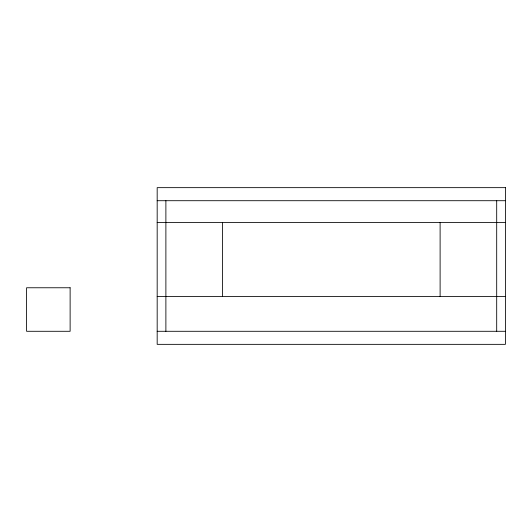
<?xml version="1.0" encoding="UTF-8"?>
<svg xmlns="http://www.w3.org/2000/svg" width="532" height="532" viewBox="0 0 532 532"><rect width="100%" height="100%" fill="white"/><g stroke="black" fill="none" stroke-linecap="round" stroke-linejoin="round"><path stroke-width="0.8" d="M157.179 200.71L505.4 200.71M157.179 222.476L505.4 222.476M157.179 296.47L505.4 296.47M157.179 331.29L505.4 331.29M496.695 200.71L496.695 331.29M440.11 222.476L440.11 296.47M222.476 222.476L222.476 296.47M165.884 200.71L165.884 331.29M505.4 187.65L157.179 187.65L157.179 344.35L505.4 344.35L505.4 187.65M70.124 287.765L26.6 287.765L26.6 331.29L70.124 331.29L70.124 287.765"/></g></svg>
